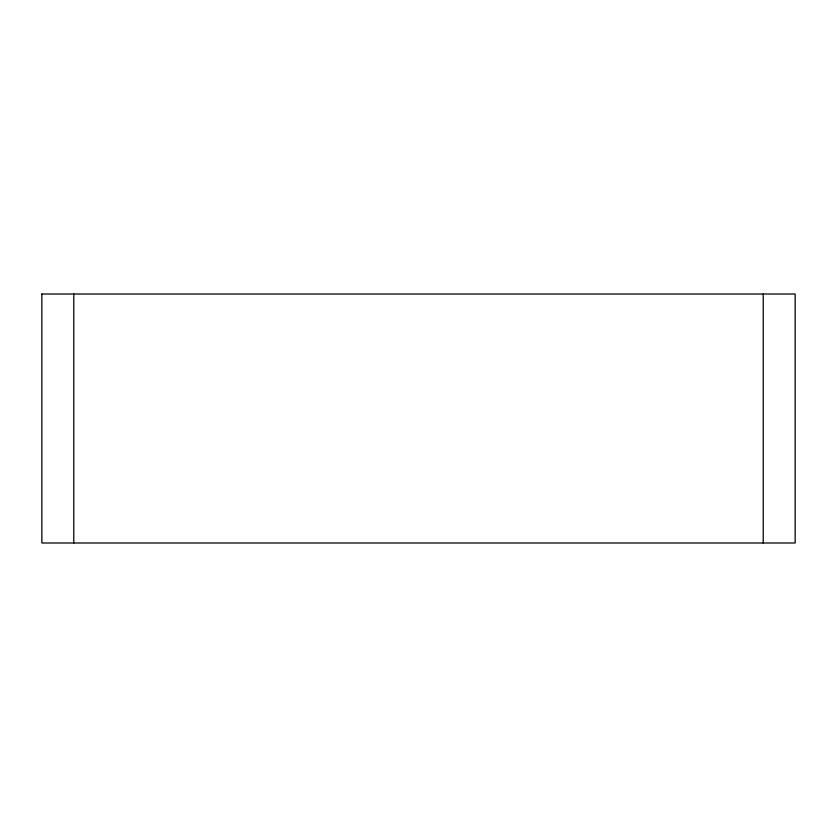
<?xml version="1.0" encoding="UTF-8"?>
<svg xmlns="http://www.w3.org/2000/svg" width="837" height="837" viewBox="0 0 837 837"><rect width="100%" height="100%" fill="white"/><g stroke="black" fill="none" stroke-linecap="round" stroke-linejoin="round"><path stroke-width="1.26" d="M73.771 542.993L73.771 294.017M763.229 542.993L763.229 294.017M41.85 294.017L41.85 542.993L795.15 542.993L795.15 294.017L41.85 294.017"/></g></svg>
